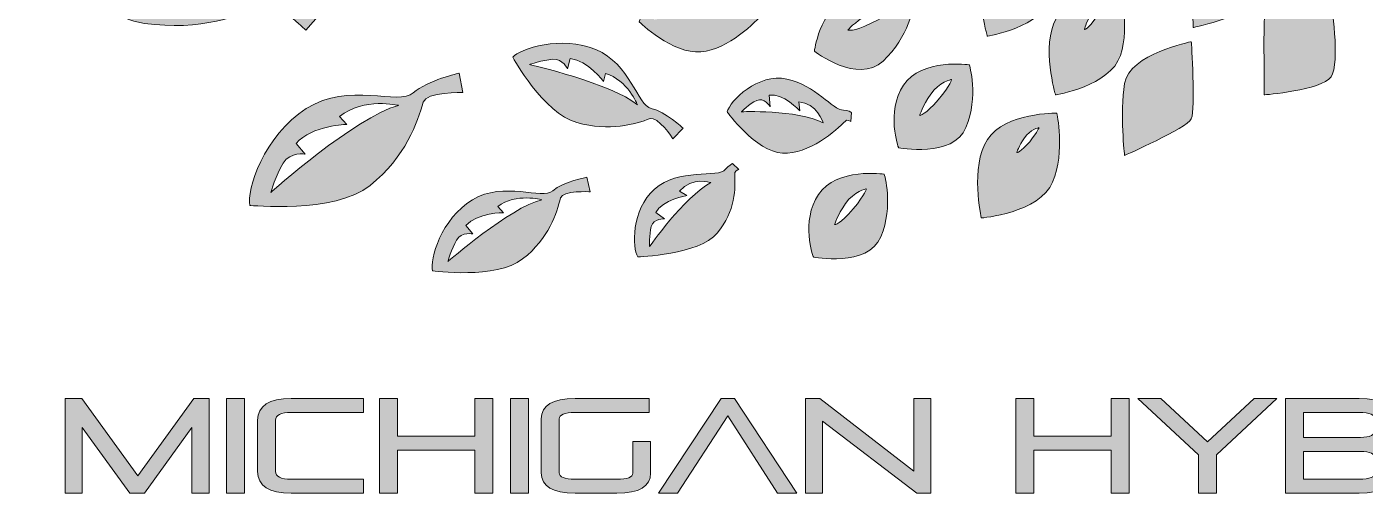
# Model space of a CAD drawing. Header units: inches. Extents: x 0.11 to 3.9, y -1.71 to -0.26.
# Drawn here: x 0.107 to 2.181, y -1.708 to -0.986 of the extents above; entities that cross this region are included whole.
import ezdxf

# ---------------------------------------------------------------- set-up
doc = ezdxf.new("R2010")
doc.units = ezdxf.units.IN
doc.header["$MEASUREMENT"] = 0
doc.layers.add('Layer 2', color=7, linetype='Continuous')

# ---------------------------------------------------------------- blocks, each defined once
blk = doc.blocks.new('block 2')
at = {"layer": 'Layer 2', "true_color": 0xffffff}
h = blk.add_hatch(color=7, dxfattribs=at)
h.dxf.hatch_style = 2
edge = h.paths.add_edge_path()
edge.add_spline(control_points=[(0.4754, -0.9306), (0.4389, -0.9271), (0.4086, -0.8379), (0.3165, -0.8153), (0.2245, -0.7928), (0.123, -0.8333), (0.1073, -0.8542), (0.1073, -0.8542), (0.2028, -0.9688), (0.2896, -0.9809), (0.3764, -0.9931), (0.4394, -0.9685), (0.4754, -0.9531), (0.4936, -0.9453), (0.5396, -0.9913), (0.5396, -0.9913), (0.5396, -0.9913), (0.5622, -0.9653), (0.5622, -0.9653), (0.5622, -0.9653), (0.5119, -0.934), (0.4754, -0.9306)], knot_values=[0, 0, 0, 0, 1, 1, 1, 2, 2, 2, 3, 3, 3, 4, 4, 4, 5, 5, 5, 6, 6, 6, 7, 7, 7, 7], degree=3, periodic=1)
edge = h.paths.add_edge_path()
edge.add_spline(control_points=[(0.1525, -0.8655), (0.1525, -0.8655), (0.1837, -0.8524), (0.2098, -0.8481), (0.2358, -0.8438), (0.2506, -0.8655), (0.2506, -0.8655), (0.2506, -0.8655), (0.254, -0.842), (0.254, -0.842), (0.3, -0.8411), (0.3461, -0.8837), (0.3461, -0.8837), (0.3461, -0.8837), (0.3478, -0.8655), (0.3478, -0.8655), (0.4068, -0.8741), (0.4389, -0.9262), (0.4389, -0.9262), (0.3672, -0.8859), (0.1525, -0.8655), (0.1525, -0.8655)], knot_values=[0, 0, 0, 0, 1, 1, 1, 2, 2, 2, 3, 3, 3, 4, 4, 4, 5, 5, 5, 6, 6, 6, 7, 7, 7, 7], degree=3, periodic=1)
h = blk.add_hatch(color=7, dxfattribs=at)
h.dxf.hatch_style = 2
edge = h.paths.add_edge_path()
edge.add_spline(control_points=[(1.9148, -0.9873), (1.9148, -0.9873), (2.0113, -0.9664), (2.0205, -0.9387), (2.0298, -0.9109), (2.0205, -0.8229), (2.0205, -0.8229), (2.0205, -0.8229), (1.9291, -0.8426), (1.9198, -0.8727), (1.9106, -0.9028), (1.9148, -0.9873), (1.9148, -0.9873)], knot_values=[0, 0, 0, 0, 1, 1, 1, 2, 2, 2, 3, 3, 3, 4, 4, 4, 4], degree=3, periodic=1)
h = blk.add_hatch(color=7, dxfattribs=at)
h.dxf.hatch_style = 2
edge = h.paths.add_edge_path()
edge.add_spline(control_points=[(1.6948, -0.8359), (1.6948, -0.8359), (1.6196, -0.8401), (1.5962, -0.8826), (1.5729, -0.9251), (1.5956, -1.0007), (1.5956, -1.0007), (1.5956, -1.0007), (1.6804, -0.9875), (1.696, -0.9396), (1.7115, -0.8917), (1.6948, -0.8359), (1.6948, -0.8359)], knot_values=[0, 0, 0, 0, 1, 1, 1, 2, 2, 2, 3, 3, 3, 4, 4, 4, 4], degree=3, periodic=1)
edge = h.paths.add_edge_path()
edge.add_spline(control_points=[(1.6582, -0.8816), (1.6462, -0.8986), (1.6405, -0.8993), (1.6405, -0.8993), (1.6405, -0.8993), (1.6423, -0.8895), (1.65, -0.8763), (1.6577, -0.8631), (1.6701, -0.8596), (1.6701, -0.8596), (1.6701, -0.8596), (1.6702, -0.8646), (1.6582, -0.8816)], knot_values=[0, 0, 0, 0, 1, 1, 1, 2, 2, 2, 3, 3, 3, 4, 4, 4, 4], degree=3, periodic=1)
h = blk.add_hatch(color=7, dxfattribs=at)
h.dxf.hatch_style = 2
edge = h.paths.add_edge_path()
edge.add_spline(control_points=[(1.4827, -0.9509), (1.4827, -0.9509), (1.4221, -0.909), (1.3786, -0.9366), (1.3349, -0.9641), (1.3277, -1.0239), (1.3277, -1.0239), (1.3277, -1.0239), (1.3947, -1.0758), (1.4342, -1.0393), (1.4736, -1.0027), (1.4827, -0.9509), (1.4827, -0.9509)], knot_values=[0, 0, 0, 0, 1, 1, 1, 2, 2, 2, 3, 3, 3, 4, 4, 4, 4], degree=3, periodic=1)
edge = h.paths.add_edge_path()
edge.add_spline(control_points=[(1.4158, -0.9807), (1.3873, -0.9945), (1.3795, -0.9912), (1.3795, -0.9912), (1.3795, -0.9912), (1.3894, -0.9795), (1.4094, -0.9675), (1.4293, -0.9556), (1.4479, -0.9602), (1.4479, -0.9602), (1.4479, -0.9602), (1.4442, -0.9669), (1.4158, -0.9807)], knot_values=[0, 0, 0, 0, 1, 1, 1, 2, 2, 2, 3, 3, 3, 4, 4, 4, 4], degree=3, periodic=1)
h = blk.add_hatch(color=7, dxfattribs=at)
h.dxf.hatch_style = 2
edge = h.paths.add_edge_path()
edge.add_spline(control_points=[(1.2449, -0.9488), (1.227, -0.9511), (1.1963, -0.9194), (1.1484, -0.9172), (1.1005, -0.915), (1.0593, -0.9622), (1.0562, -0.9786), (1.0562, -0.9786), (1.1086, -1.029), (1.1519, -1.0249), (1.1952, -1.0208), (1.2358, -0.9797), (1.2496, -0.9641), (1.2508, -0.9604), (1.2587, -0.9635), (1.2587, -0.9635), (1.2587, -0.9635), (1.2583, -0.9502), (1.2583, -0.9502), (1.2583, -0.9502), (1.2513, -0.948), (1.2449, -0.9488)], knot_values=[0, 0, 0, 0, 1, 1, 1, 2, 2, 2, 3, 3, 3, 4, 4, 4, 5, 5, 5, 6, 6, 6, 7, 7, 7, 7], degree=3, periodic=1)
edge = h.paths.add_edge_path()
edge.add_spline(control_points=[(1.0792, -0.9751), (1.0792, -0.9751), (1.0912, -0.9618), (1.1026, -0.9551), (1.1139, -0.9485), (1.1253, -0.9611), (1.1253, -0.9611), (1.1253, -0.9611), (1.1221, -0.9447), (1.1221, -0.9447), (1.1436, -0.9376), (1.1739, -0.9599), (1.1739, -0.9599), (1.1739, -0.9599), (1.171, -0.9473), (1.171, -0.9473), (1.2005, -0.9448), (1.2138, -0.9717), (1.2138, -0.9717), (1.1684, -0.9587), (1.0792, -0.9751), (1.0792, -0.9751)], knot_values=[0, 0, 0, 0, 1, 1, 1, 2, 2, 2, 3, 3, 3, 4, 4, 4, 5, 5, 5, 6, 6, 6, 7, 7, 7, 7], degree=3, periodic=1)
h = blk.add_hatch(color=7, dxfattribs=at)
h.dxf.hatch_style = 2
edge = h.paths.add_edge_path()
edge.add_spline(control_points=[(1.8006, -0.9268), (1.8006, -0.9268), (1.7254, -0.9309), (1.7021, -0.9735), (1.6787, -1.016), (1.7014, -1.0915), (1.7014, -1.0915), (1.7014, -1.0915), (1.7862, -1.0784), (1.8018, -1.0305), (1.8174, -0.9826), (1.8006, -0.9268), (1.8006, -0.9268)], knot_values=[0, 0, 0, 0, 1, 1, 1, 2, 2, 2, 3, 3, 3, 4, 4, 4, 4], degree=3, periodic=1)
edge = h.paths.add_edge_path()
edge.add_spline(control_points=[(1.764, -0.9725), (1.752, -0.9894), (1.7463, -0.9902), (1.7463, -0.9902), (1.7463, -0.9902), (1.7482, -0.9803), (1.7559, -0.9671), (1.7635, -0.954), (1.7759, -0.9505), (1.7759, -0.9505), (1.7759, -0.9505), (1.776, -0.9554), (1.764, -0.9725)], knot_values=[0, 0, 0, 0, 1, 1, 1, 2, 2, 2, 3, 3, 3, 4, 4, 4, 4], degree=3, periodic=1)
h = blk.add_hatch(color=7, dxfattribs=at)
h.dxf.hatch_style = 2
edge = h.paths.add_edge_path()
edge.add_spline(control_points=[(2.0246, -1.0915), (2.0246, -1.0915), (2.1131, -1.0845), (2.1282, -1.0637), (2.1432, -1.0428), (2.1282, -0.9456), (2.1282, -0.9456), (2.1282, -0.9456), (2.0253, -0.9537), (2.0246, -0.9769), (2.024, -1), (2.0246, -1.0915), (2.0246, -1.0915)], knot_values=[0, 0, 0, 0, 1, 1, 1, 2, 2, 2, 3, 3, 3, 4, 4, 4, 4], degree=3, periodic=1)
h = blk.add_hatch(color=7, dxfattribs=at)
h.dxf.hatch_style = 2
edge = h.paths.add_edge_path()
edge.add_spline(control_points=[(1.075, -1.1126), (1.0534, -1.1076), (1.0425, -1.0435), (0.9891, -1.0213), (0.9357, -0.9991), (0.8714, -1.02), (0.8603, -1.0334), (0.8603, -1.0334), (0.9082, -1.1198), (0.9594, -1.1344), (1.0105, -1.149), (1.0503, -1.1364), (1.0732, -1.1283), (1.0848, -1.1241), (1.1086, -1.1594), (1.1086, -1.1594), (1.1086, -1.1594), (1.1243, -1.1429), (1.1243, -1.1429), (1.1243, -1.1429), (1.0967, -1.1176), (1.075, -1.1126)], knot_values=[0, 0, 0, 0, 1, 1, 1, 2, 2, 2, 3, 3, 3, 4, 4, 4, 5, 5, 5, 6, 6, 6, 7, 7, 7, 7], degree=3, periodic=1)
edge = h.paths.add_edge_path()
edge.add_spline(control_points=[(0.8865, -1.0445), (0.8865, -1.0445), (0.9063, -1.0376), (0.9223, -1.0365), (0.9383, -1.0353), (0.9454, -1.0514), (0.9454, -1.0514), (0.9454, -1.0514), (0.9494, -1.0354), (0.9494, -1.0354), (0.9771, -1.038), (1.0012, -1.0708), (1.0012, -1.0708), (1.0012, -1.0708), (1.0038, -1.0583), (1.0038, -1.0583), (1.0385, -1.0685), (1.0535, -1.107), (1.0535, -1.107), (1.0137, -1.0739), (0.8865, -1.0445), (0.8865, -1.0445)], knot_values=[0, 0, 0, 0, 1, 1, 1, 2, 2, 2, 3, 3, 3, 4, 4, 4, 5, 5, 5, 6, 6, 6, 7, 7, 7, 7], degree=3, periodic=1)
h = blk.add_hatch(color=7, dxfattribs=at)
h.dxf.hatch_style = 2
edge = h.paths.add_edge_path()
edge.add_spline(control_points=[(1.8084, -1.1852), (1.8084, -1.1852), (1.9048, -1.1435), (1.9117, -1.1285), (1.9187, -1.1134), (1.9117, -1.0092), (1.9117, -1.0092), (1.9117, -1.0092), (1.8162, -1.0278), (1.8084, -1.0741), (1.8006, -1.1204), (1.8084, -1.1852), (1.8084, -1.1852)], knot_values=[0, 0, 0, 0, 1, 1, 1, 2, 2, 2, 3, 3, 3, 4, 4, 4, 4], degree=3, periodic=1)
h = blk.add_hatch(color=7, dxfattribs=at)
h.dxf.hatch_style = 2
edge = h.paths.add_edge_path()
edge.add_spline(control_points=[(1.5678, -1.0451), (1.5678, -1.0451), (1.4936, -1.0343), (1.4658, -1.0764), (1.4381, -1.1185), (1.458, -1.1733), (1.458, -1.1733), (1.458, -1.1733), (1.5427, -1.1901), (1.5626, -1.1419), (1.5826, -1.0938), (1.5678, -1.0451), (1.5678, -1.0451)], knot_values=[0, 0, 0, 0, 1, 1, 1, 2, 2, 2, 3, 3, 3, 4, 4, 4, 4], degree=3, periodic=1)
edge = h.paths.add_edge_path()
edge.add_spline(control_points=[(1.5197, -1.099), (1.4997, -1.1228), (1.491, -1.1233), (1.491, -1.1233), (1.491, -1.1233), (1.4949, -1.1089), (1.5079, -1.0903), (1.521, -1.0716), (1.5401, -1.0677), (1.5401, -1.0677), (1.5401, -1.0677), (1.5396, -1.0751), (1.5197, -1.099)], knot_values=[0, 0, 0, 0, 1, 1, 1, 2, 2, 2, 3, 3, 3, 4, 4, 4, 4], degree=3, periodic=1)
h = blk.add_hatch(color=7, dxfattribs=at)
h.dxf.hatch_style = 2
edge = h.paths.add_edge_path()
edge.add_spline(control_points=[(1.3728, -1.1152), (1.3557, -1.1149), (1.3298, -1.0766), (1.285, -1.067), (1.2401, -1.0573), (1.197, -1.1011), (1.1925, -1.1179), (1.1925, -1.1179), (1.2372, -1.1794), (1.2783, -1.1817), (1.3194, -1.1839), (1.3613, -1.1466), (1.3757, -1.1321), (1.3772, -1.1284), (1.3844, -1.1329), (1.3844, -1.1329), (1.3844, -1.1329), (1.3853, -1.1187), (1.3853, -1.1187), (1.3853, -1.1187), (1.3789, -1.1153), (1.3728, -1.1152)], knot_values=[0, 0, 0, 0, 1, 1, 1, 2, 2, 2, 3, 3, 3, 4, 4, 4, 5, 5, 5, 6, 6, 6, 7, 7, 7, 7], degree=3, periodic=1)
edge = h.paths.add_edge_path()
edge.add_spline(control_points=[(1.2145, -1.1177), (1.2145, -1.1177), (1.227, -1.1055), (1.2383, -1.1001), (1.2496, -1.0948), (1.2591, -1.1099), (1.2591, -1.1099), (1.2591, -1.1099), (1.2577, -1.0921), (1.2577, -1.0921), (1.2785, -1.0878), (1.305, -1.1161), (1.305, -1.1161), (1.305, -1.1161), (1.3034, -1.1023), (1.3034, -1.1023), (1.3314, -1.1041), (1.3414, -1.1347), (1.3414, -1.1347), (1.2999, -1.114), (1.2145, -1.1177), (1.2145, -1.1177)], knot_values=[0, 0, 0, 0, 1, 1, 1, 2, 2, 2, 3, 3, 3, 4, 4, 4, 5, 5, 5, 6, 6, 6, 7, 7, 7, 7], degree=3, periodic=1)
h = blk.add_hatch(color=7, dxfattribs=at)
h.dxf.hatch_style = 2
edge = h.paths.add_edge_path()
edge.add_spline(control_points=[(0.7061, -1.0886), (0.6839, -1.1083), (0.6061, -1.0712), (0.5405, -1.1126), (0.4748, -1.1539), (0.4473, -1.2403), (0.453, -1.2626), (0.453, -1.2626), (0.5838, -1.2764), (0.6394, -1.2317), (0.6951, -1.187), (0.7126, -1.1338), (0.7216, -1.1026), (0.7262, -1.0868), (0.7829, -1.0877), (0.7829, -1.0877), (0.7829, -1.0877), (0.7773, -1.0579), (0.7773, -1.0579), (0.7773, -1.0579), (0.7284, -1.0688), (0.7061, -1.0886)], knot_values=[0, 0, 0, 0, 1, 1, 1, 2, 2, 2, 3, 3, 3, 4, 4, 4, 5, 5, 5, 6, 6, 6, 7, 7, 7, 7], degree=3, periodic=1)
edge = h.paths.add_edge_path()
edge.add_spline(control_points=[(0.4854, -1.2425), (0.4854, -1.2425), (0.4935, -1.2156), (0.5047, -1.1972), (0.5159, -1.1788), (0.5389, -1.1834), (0.5389, -1.1834), (0.5389, -1.1834), (0.5247, -1.1668), (0.5247, -1.1668), (0.5492, -1.1385), (0.6035, -1.1373), (0.6035, -1.1373), (0.6035, -1.1373), (0.5919, -1.1249), (0.5919, -1.1249), (0.63, -1.0948), (0.6833, -1.1078), (0.6833, -1.1078), (0.6165, -1.1259), (0.4854, -1.2425), (0.4854, -1.2425)], knot_values=[0, 0, 0, 0, 1, 1, 1, 2, 2, 2, 3, 3, 3, 4, 4, 4, 5, 5, 5, 6, 6, 6, 7, 7, 7, 7], degree=3, periodic=1)
h = blk.add_hatch(color=7, dxfattribs=at)
h.dxf.hatch_style = 2
edge = h.paths.add_edge_path()
edge.add_spline(control_points=[(1.7033, -1.1197), (1.7033, -1.1197), (1.6237, -1.1185), (1.596, -1.1606), (1.5682, -1.2027), (1.5865, -1.2821), (1.5865, -1.2821), (1.5865, -1.2821), (1.6768, -1.2747), (1.6968, -1.2266), (1.7167, -1.1784), (1.7033, -1.1197), (1.7033, -1.1197)], knot_values=[0, 0, 0, 0, 1, 1, 1, 2, 2, 2, 3, 3, 3, 4, 4, 4, 4], degree=3, periodic=1)
edge = h.paths.add_edge_path()
edge.add_spline(control_points=[(1.6613, -1.164), (1.6474, -1.1807), (1.6413, -1.181), (1.6413, -1.181), (1.6413, -1.181), (1.644, -1.171), (1.6531, -1.158), (1.6622, -1.145), (1.6755, -1.1423), (1.6755, -1.1423), (1.6755, -1.1423), (1.6752, -1.1474), (1.6613, -1.164)], knot_values=[0, 0, 0, 0, 1, 1, 1, 2, 2, 2, 3, 3, 3, 4, 4, 4, 4], degree=3, periodic=1)
h = blk.add_hatch(color=7, dxfattribs=at)
h.dxf.hatch_style = 2
edge = h.paths.add_edge_path()
edge.add_spline(control_points=[(1.1902, -1.2066), (1.1789, -1.2211), (1.1162, -1.2045), (1.0801, -1.2373), (1.0439, -1.27), (1.045, -1.3285), (1.0543, -1.3425), (1.0543, -1.3425), (1.1488, -1.3395), (1.1772, -1.3055), (1.2056, -1.2714), (1.2054, -1.2354), (1.2043, -1.2143), (1.2026, -1.2107), (1.2105, -1.2072), (1.2105, -1.2072), (1.2105, -1.2072), (1.2009, -1.1979), (1.2009, -1.1979), (1.2009, -1.1979), (1.1943, -1.2014), (1.1902, -1.2066)], knot_values=[0, 0, 0, 0, 1, 1, 1, 2, 2, 2, 3, 3, 3, 4, 4, 4, 5, 5, 5, 6, 6, 6, 7, 7, 7, 7], degree=3, periodic=1)
edge = h.paths.add_edge_path()
edge.add_spline(control_points=[(1.0722, -1.3265), (1.0722, -1.3265), (1.0715, -1.3083), (1.075, -1.2954), (1.0785, -1.2824), (1.0956, -1.2834), (1.0956, -1.2834), (1.0956, -1.2834), (1.0818, -1.2738), (1.0818, -1.2738), (1.0923, -1.2533), (1.1299, -1.2475), (1.1299, -1.2475), (1.1299, -1.2475), (1.1189, -1.2406), (1.1189, -1.2406), (1.1385, -1.2176), (1.1671, -1.2274), (1.1671, -1.2274), (1.1251, -1.2507), (1.0722, -1.3265), (1.0722, -1.3265)], knot_values=[0, 0, 0, 0, 1, 1, 1, 2, 2, 2, 3, 3, 3, 4, 4, 4, 5, 5, 5, 6, 6, 6, 7, 7, 7, 7], degree=3, periodic=1)
h = blk.add_hatch(color=7, dxfattribs=at)
h.dxf.hatch_style = 2
edge = h.paths.add_edge_path()
edge.add_spline(control_points=[(0.9223, -1.2402), (0.9061, -1.2544), (0.8465, -1.2246), (0.798, -1.2539), (0.7496, -1.2831), (0.7311, -1.3471), (0.736, -1.364), (0.736, -1.364), (0.8349, -1.3776), (0.8757, -1.3456), (0.9165, -1.3136), (0.9284, -1.2743), (0.9344, -1.2511), (0.9374, -1.2393), (0.9802, -1.2415), (0.9802, -1.2415), (0.9802, -1.2415), (0.9752, -1.219), (0.9752, -1.219), (0.9752, -1.219), (0.9386, -1.2259), (0.9223, -1.2402)], knot_values=[0, 0, 0, 0, 1, 1, 1, 2, 2, 2, 3, 3, 3, 4, 4, 4, 5, 5, 5, 6, 6, 6, 7, 7, 7, 7], degree=3, periodic=1)
edge = h.paths.add_edge_path()
edge.add_spline(control_points=[(0.7599, -1.3497), (0.7599, -1.3497), (0.7653, -1.3298), (0.7733, -1.3163), (0.7813, -1.3028), (0.7987, -1.3069), (0.7987, -1.3069), (0.7987, -1.3069), (0.7876, -1.294), (0.7876, -1.294), (0.8053, -1.2735), (0.8462, -1.274), (0.8462, -1.274), (0.8462, -1.274), (0.8371, -1.2644), (0.8371, -1.2644), (0.8651, -1.2429), (0.9056, -1.254), (0.9056, -1.254), (0.8557, -1.2658), (0.7599, -1.3497), (0.7599, -1.3497)], knot_values=[0, 0, 0, 0, 1, 1, 1, 2, 2, 2, 3, 3, 3, 4, 4, 4, 5, 5, 5, 6, 6, 6, 7, 7, 7, 7], degree=3, periodic=1)
h = blk.add_hatch(color=7, dxfattribs=at)
h.dxf.hatch_style = 2
edge = h.paths.add_edge_path()
edge.add_spline(control_points=[(1.4359, -1.2144), (1.4359, -1.2144), (1.3617, -1.2036), (1.3339, -1.2457), (1.3061, -1.2878), (1.3261, -1.3425), (1.3261, -1.3425), (1.3261, -1.3425), (1.4107, -1.3594), (1.4307, -1.3112), (1.4507, -1.263), (1.4359, -1.2144), (1.4359, -1.2144)], knot_values=[0, 0, 0, 0, 1, 1, 1, 2, 2, 2, 3, 3, 3, 4, 4, 4, 4], degree=3, periodic=1)
edge = h.paths.add_edge_path()
edge.add_spline(control_points=[(1.3877, -1.2682), (1.3678, -1.2921), (1.3591, -1.2925), (1.3591, -1.2925), (1.3591, -1.2925), (1.363, -1.2782), (1.376, -1.2595), (1.389, -1.2409), (1.4081, -1.237), (1.4081, -1.237), (1.4081, -1.237), (1.4077, -1.2444), (1.3877, -1.2682)], knot_values=[0, 0, 0, 0, 1, 1, 1, 2, 2, 2, 3, 3, 3, 4, 4, 4, 4], degree=3, periodic=1)
at = {"layer": 'Layer 2', "lineweight": 0}
for points, knots in [([(0.4754, -0.9306), (0.4389, -0.9271), (0.4086, -0.8379), (0.3165, -0.8153), (0.2245, -0.7928), (0.123, -0.8333), (0.1073, -0.8542), (0.1073, -0.8542), (0.2028, -0.9688), (0.2896, -0.9809), (0.3764, -0.9931), (0.4394, -0.9685), (0.4754, -0.9531), (0.4936, -0.9453), (0.5396, -0.9913), (0.5396, -0.9913), (0.5396, -0.9913), (0.5622, -0.9653), (0.5622, -0.9653), (0.5622, -0.9653), (0.5119, -0.934), (0.4754, -0.9306)], [0, 0, 0, 0, 1, 1, 1, 2, 2, 2, 3, 3, 3, 4, 4, 4, 5, 5, 5, 6, 6, 6, 7, 7, 7, 7]), ([(1.9148, -0.9873), (1.9148, -0.9873), (2.0113, -0.9664), (2.0205, -0.9387), (2.0298, -0.9109), (2.0205, -0.8229), (2.0205, -0.8229), (2.0205, -0.8229), (1.9291, -0.8426), (1.9198, -0.8727), (1.9106, -0.9028), (1.9148, -0.9873), (1.9148, -0.9873)], [0, 0, 0, 0, 1, 1, 1, 2, 2, 2, 3, 3, 3, 4, 4, 4, 4]), ([(1.6948, -0.8359), (1.6948, -0.8359), (1.6196, -0.8401), (1.5962, -0.8826), (1.5729, -0.9251), (1.5956, -1.0007), (1.5956, -1.0007), (1.5956, -1.0007), (1.6804, -0.9875), (1.696, -0.9396), (1.7115, -0.8917), (1.6948, -0.8359), (1.6948, -0.8359)], [0, 0, 0, 0, 1, 1, 1, 2, 2, 2, 3, 3, 3, 4, 4, 4, 4]), ([(1.4827, -0.9509), (1.4827, -0.9509), (1.4221, -0.909), (1.3786, -0.9366), (1.3349, -0.9641), (1.3277, -1.0239), (1.3277, -1.0239), (1.3277, -1.0239), (1.3947, -1.0758), (1.4342, -1.0393), (1.4736, -1.0027), (1.4827, -0.9509), (1.4827, -0.9509)], [0, 0, 0, 0, 1, 1, 1, 2, 2, 2, 3, 3, 3, 4, 4, 4, 4]), ([(1.2449, -0.9488), (1.227, -0.9511), (1.1963, -0.9194), (1.1484, -0.9172), (1.1005, -0.915), (1.0593, -0.9622), (1.0562, -0.9786), (1.0562, -0.9786), (1.1086, -1.029), (1.1519, -1.0249), (1.1952, -1.0208), (1.2358, -0.9797), (1.2496, -0.9641), (1.2508, -0.9604), (1.2587, -0.9635), (1.2587, -0.9635), (1.2587, -0.9635), (1.2583, -0.9502), (1.2583, -0.9502), (1.2583, -0.9502), (1.2513, -0.948), (1.2449, -0.9488)], [0, 0, 0, 0, 1, 1, 1, 2, 2, 2, 3, 3, 3, 4, 4, 4, 5, 5, 5, 6, 6, 6, 7, 7, 7, 7]), ([(1.8006, -0.9268), (1.8006, -0.9268), (1.7254, -0.9309), (1.7021, -0.9735), (1.6787, -1.016), (1.7014, -1.0915), (1.7014, -1.0915), (1.7014, -1.0915), (1.7862, -1.0784), (1.8018, -1.0305), (1.8174, -0.9826), (1.8006, -0.9268), (1.8006, -0.9268)], [0, 0, 0, 0, 1, 1, 1, 2, 2, 2, 3, 3, 3, 4, 4, 4, 4]), ([(1.764, -0.9725), (1.752, -0.9894), (1.7463, -0.9902), (1.7463, -0.9902), (1.7463, -0.9902), (1.7482, -0.9803), (1.7559, -0.9671), (1.7635, -0.954), (1.7759, -0.9505), (1.7759, -0.9505), (1.7759, -0.9505), (1.776, -0.9554), (1.764, -0.9725)], [0, 0, 0, 0, 1, 1, 1, 2, 2, 2, 3, 3, 3, 4, 4, 4, 4]), ([(2.0246, -1.0915), (2.0246, -1.0915), (2.1131, -1.0845), (2.1282, -1.0637), (2.1432, -1.0428), (2.1282, -0.9456), (2.1282, -0.9456), (2.1282, -0.9456), (2.0253, -0.9537), (2.0246, -0.9769), (2.024, -1), (2.0246, -1.0915), (2.0246, -1.0915)], [0, 0, 0, 0, 1, 1, 1, 2, 2, 2, 3, 3, 3, 4, 4, 4, 4]), ([(1.4158, -0.9807), (1.3873, -0.9945), (1.3795, -0.9912), (1.3795, -0.9912), (1.3795, -0.9912), (1.3894, -0.9795), (1.4094, -0.9675), (1.4293, -0.9556), (1.4479, -0.9602), (1.4479, -0.9602), (1.4479, -0.9602), (1.4442, -0.9669), (1.4158, -0.9807)], [0, 0, 0, 0, 1, 1, 1, 2, 2, 2, 3, 3, 3, 4, 4, 4, 4]), ([(1.075, -1.1126), (1.0534, -1.1076), (1.0425, -1.0435), (0.9891, -1.0213), (0.9357, -0.9991), (0.8714, -1.02), (0.8603, -1.0334), (0.8603, -1.0334), (0.9082, -1.1198), (0.9594, -1.1344), (1.0105, -1.149), (1.0503, -1.1364), (1.0732, -1.1283), (1.0848, -1.1241), (1.1086, -1.1594), (1.1086, -1.1594), (1.1086, -1.1594), (1.1243, -1.1429), (1.1243, -1.1429), (1.1243, -1.1429), (1.0967, -1.1176), (1.075, -1.1126)], [0, 0, 0, 0, 1, 1, 1, 2, 2, 2, 3, 3, 3, 4, 4, 4, 5, 5, 5, 6, 6, 6, 7, 7, 7, 7]), ([(1.8084, -1.1852), (1.8084, -1.1852), (1.9048, -1.1435), (1.9117, -1.1285), (1.9187, -1.1134), (1.9117, -1.0092), (1.9117, -1.0092), (1.9117, -1.0092), (1.8162, -1.0278), (1.8084, -1.0741), (1.8006, -1.1204), (1.8084, -1.1852), (1.8084, -1.1852)], [0, 0, 0, 0, 1, 1, 1, 2, 2, 2, 3, 3, 3, 4, 4, 4, 4]), ([(0.8865, -1.0445), (0.8865, -1.0445), (0.9063, -1.0376), (0.9223, -1.0365), (0.9383, -1.0353), (0.9454, -1.0514), (0.9454, -1.0514), (0.9454, -1.0514), (0.9494, -1.0354), (0.9494, -1.0354), (0.9771, -1.038), (1.0012, -1.0708), (1.0012, -1.0708), (1.0012, -1.0708), (1.0038, -1.0583), (1.0038, -1.0583), (1.0385, -1.0685), (1.0535, -1.107), (1.0535, -1.107), (1.0137, -1.0739), (0.8865, -1.0445), (0.8865, -1.0445)], [0, 0, 0, 0, 1, 1, 1, 2, 2, 2, 3, 3, 3, 4, 4, 4, 5, 5, 5, 6, 6, 6, 7, 7, 7, 7]), ([(1.5678, -1.0451), (1.5678, -1.0451), (1.4936, -1.0343), (1.4658, -1.0764), (1.4381, -1.1185), (1.458, -1.1733), (1.458, -1.1733), (1.458, -1.1733), (1.5427, -1.1901), (1.5626, -1.1419), (1.5826, -1.0938), (1.5678, -1.0451), (1.5678, -1.0451)], [0, 0, 0, 0, 1, 1, 1, 2, 2, 2, 3, 3, 3, 4, 4, 4, 4]), ([(1.3728, -1.1152), (1.3557, -1.1149), (1.3298, -1.0766), (1.285, -1.067), (1.2401, -1.0573), (1.197, -1.1011), (1.1925, -1.1179), (1.1925, -1.1179), (1.2372, -1.1794), (1.2783, -1.1817), (1.3194, -1.1839), (1.3613, -1.1466), (1.3757, -1.1321), (1.3772, -1.1284), (1.3844, -1.1329), (1.3844, -1.1329), (1.3844, -1.1329), (1.3853, -1.1187), (1.3853, -1.1187), (1.3853, -1.1187), (1.3789, -1.1153), (1.3728, -1.1152)], [0, 0, 0, 0, 1, 1, 1, 2, 2, 2, 3, 3, 3, 4, 4, 4, 5, 5, 5, 6, 6, 6, 7, 7, 7, 7]), ([(0.7061, -1.0886), (0.6839, -1.1083), (0.6061, -1.0712), (0.5405, -1.1126), (0.4748, -1.1539), (0.4473, -1.2403), (0.453, -1.2626), (0.453, -1.2626), (0.5838, -1.2764), (0.6394, -1.2317), (0.6951, -1.187), (0.7126, -1.1338), (0.7216, -1.1026), (0.7262, -1.0868), (0.7829, -1.0877), (0.7829, -1.0877), (0.7829, -1.0877), (0.7773, -1.0579), (0.7773, -1.0579), (0.7773, -1.0579), (0.7284, -1.0688), (0.7061, -1.0886)], [0, 0, 0, 0, 1, 1, 1, 2, 2, 2, 3, 3, 3, 4, 4, 4, 5, 5, 5, 6, 6, 6, 7, 7, 7, 7]), ([(1.5197, -1.099), (1.4997, -1.1228), (1.491, -1.1233), (1.491, -1.1233), (1.491, -1.1233), (1.4949, -1.1089), (1.5079, -1.0903), (1.521, -1.0716), (1.5401, -1.0677), (1.5401, -1.0677), (1.5401, -1.0677), (1.5396, -1.0751), (1.5197, -1.099)], [0, 0, 0, 0, 1, 1, 1, 2, 2, 2, 3, 3, 3, 4, 4, 4, 4]), ([(0.4854, -1.2425), (0.4854, -1.2425), (0.4935, -1.2156), (0.5047, -1.1972), (0.5159, -1.1788), (0.5389, -1.1834), (0.5389, -1.1834), (0.5389, -1.1834), (0.5247, -1.1668), (0.5247, -1.1668), (0.5492, -1.1385), (0.6035, -1.1373), (0.6035, -1.1373), (0.6035, -1.1373), (0.5919, -1.1249), (0.5919, -1.1249), (0.63, -1.0948), (0.6833, -1.1078), (0.6833, -1.1078), (0.6165, -1.1259), (0.4854, -1.2425), (0.4854, -1.2425)], [0, 0, 0, 0, 1, 1, 1, 2, 2, 2, 3, 3, 3, 4, 4, 4, 5, 5, 5, 6, 6, 6, 7, 7, 7, 7]), ([(1.2145, -1.1177), (1.2145, -1.1177), (1.227, -1.1055), (1.2383, -1.1001), (1.2496, -1.0948), (1.2591, -1.1099), (1.2591, -1.1099), (1.2591, -1.1099), (1.2577, -1.0921), (1.2577, -1.0921), (1.2785, -1.0878), (1.305, -1.1161), (1.305, -1.1161), (1.305, -1.1161), (1.3034, -1.1023), (1.3034, -1.1023), (1.3314, -1.1041), (1.3414, -1.1347), (1.3414, -1.1347), (1.2999, -1.114), (1.2145, -1.1177), (1.2145, -1.1177)], [0, 0, 0, 0, 1, 1, 1, 2, 2, 2, 3, 3, 3, 4, 4, 4, 5, 5, 5, 6, 6, 6, 7, 7, 7, 7]), ([(1.7033, -1.1197), (1.7033, -1.1197), (1.6237, -1.1185), (1.596, -1.1606), (1.5682, -1.2027), (1.5865, -1.2821), (1.5865, -1.2821), (1.5865, -1.2821), (1.6768, -1.2747), (1.6968, -1.2266), (1.7167, -1.1784), (1.7033, -1.1197), (1.7033, -1.1197)], [0, 0, 0, 0, 1, 1, 1, 2, 2, 2, 3, 3, 3, 4, 4, 4, 4]), ([(1.6613, -1.164), (1.6474, -1.1807), (1.6413, -1.181), (1.6413, -1.181), (1.6413, -1.181), (1.644, -1.171), (1.6531, -1.158), (1.6622, -1.145), (1.6755, -1.1423), (1.6755, -1.1423), (1.6755, -1.1423), (1.6752, -1.1474), (1.6613, -1.164)], [0, 0, 0, 0, 1, 1, 1, 2, 2, 2, 3, 3, 3, 4, 4, 4, 4]), ([(1.1902, -1.2066), (1.1789, -1.2211), (1.1162, -1.2045), (1.0801, -1.2373), (1.0439, -1.27), (1.045, -1.3285), (1.0543, -1.3425), (1.0543, -1.3425), (1.1488, -1.3395), (1.1772, -1.3055), (1.2056, -1.2714), (1.2054, -1.2354), (1.2043, -1.2143), (1.2026, -1.2107), (1.2105, -1.2072), (1.2105, -1.2072), (1.2105, -1.2072), (1.2009, -1.1979), (1.2009, -1.1979), (1.2009, -1.1979), (1.1943, -1.2014), (1.1902, -1.2066)], [0, 0, 0, 0, 1, 1, 1, 2, 2, 2, 3, 3, 3, 4, 4, 4, 5, 5, 5, 6, 6, 6, 7, 7, 7, 7]), ([(0.9223, -1.2402), (0.9061, -1.2544), (0.8465, -1.2246), (0.798, -1.2539), (0.7496, -1.2831), (0.7311, -1.3471), (0.736, -1.364), (0.736, -1.364), (0.8349, -1.3776), (0.8757, -1.3456), (0.9165, -1.3136), (0.9284, -1.2743), (0.9344, -1.2511), (0.9374, -1.2393), (0.9802, -1.2415), (0.9802, -1.2415), (0.9802, -1.2415), (0.9752, -1.219), (0.9752, -1.219), (0.9752, -1.219), (0.9386, -1.2259), (0.9223, -1.2402)], [0, 0, 0, 0, 1, 1, 1, 2, 2, 2, 3, 3, 3, 4, 4, 4, 5, 5, 5, 6, 6, 6, 7, 7, 7, 7]), ([(1.0722, -1.3265), (1.0722, -1.3265), (1.0715, -1.3083), (1.075, -1.2954), (1.0785, -1.2824), (1.0956, -1.2834), (1.0956, -1.2834), (1.0956, -1.2834), (1.0818, -1.2738), (1.0818, -1.2738), (1.0923, -1.2533), (1.1299, -1.2475), (1.1299, -1.2475), (1.1299, -1.2475), (1.1189, -1.2406), (1.1189, -1.2406), (1.1385, -1.2176), (1.1671, -1.2274), (1.1671, -1.2274), (1.1251, -1.2507), (1.0722, -1.3265), (1.0722, -1.3265)], [0, 0, 0, 0, 1, 1, 1, 2, 2, 2, 3, 3, 3, 4, 4, 4, 5, 5, 5, 6, 6, 6, 7, 7, 7, 7]), ([(1.4359, -1.2144), (1.4359, -1.2144), (1.3617, -1.2036), (1.3339, -1.2457), (1.3061, -1.2878), (1.3261, -1.3425), (1.3261, -1.3425), (1.3261, -1.3425), (1.4107, -1.3594), (1.4307, -1.3112), (1.4507, -1.263), (1.4359, -1.2144), (1.4359, -1.2144)], [0, 0, 0, 0, 1, 1, 1, 2, 2, 2, 3, 3, 3, 4, 4, 4, 4]), ([(0.7599, -1.3497), (0.7599, -1.3497), (0.7653, -1.3298), (0.7733, -1.3163), (0.7813, -1.3028), (0.7987, -1.3069), (0.7987, -1.3069), (0.7987, -1.3069), (0.7876, -1.294), (0.7876, -1.294), (0.8053, -1.2735), (0.8462, -1.274), (0.8462, -1.274), (0.8462, -1.274), (0.8371, -1.2644), (0.8371, -1.2644), (0.8651, -1.2429), (0.9056, -1.254), (0.9056, -1.254), (0.8557, -1.2658), (0.7599, -1.3497), (0.7599, -1.3497)], [0, 0, 0, 0, 1, 1, 1, 2, 2, 2, 3, 3, 3, 4, 4, 4, 5, 5, 5, 6, 6, 6, 7, 7, 7, 7]), ([(1.3877, -1.2682), (1.3678, -1.2921), (1.3591, -1.2925), (1.3591, -1.2925), (1.3591, -1.2925), (1.363, -1.2782), (1.376, -1.2595), (1.389, -1.2409), (1.4081, -1.237), (1.4081, -1.237), (1.4081, -1.237), (1.4077, -1.2444), (1.3877, -1.2682)], [0, 0, 0, 0, 1, 1, 1, 2, 2, 2, 3, 3, 3, 4, 4, 4, 4])]:
    blk.add_open_spline(points, degree=3, knots=knots, dxfattribs=at)
blk = doc.blocks.new('block 3')
at = {"layer": 'Layer 2', "true_color": 0xffffff}
h = blk.add_hatch(color=7, dxfattribs=at)
h.dxf.hatch_style = 2
h.paths.add_polyline_path([(0.1666, -1.5617), (0.1925, -1.5617), (0.2795, -1.6815), (0.3662, -1.5617), (0.39, -1.5617), (0.39, -1.7083), (0.3633, -1.7083), (0.3633, -1.6065), (0.2897, -1.7083), (0.267, -1.7083), (0.1933, -1.6067), (0.1933, -1.7083), (0.1666, -1.7083)])
h = blk.add_hatch(color=7, dxfattribs=at)
h.dxf.hatch_style = 2
h.paths.add_polyline_path([(0.417, -1.5617), (0.4447, -1.5617), (0.4447, -1.7083), (0.417, -1.7083)])
h = blk.add_hatch(color=7, dxfattribs=at)
h.dxf.hatch_style = 2
edge = h.paths.add_edge_path()
edge.add_spline(control_points=[(0.6291, -1.6867), (0.6291, -1.6867), (0.6291, -1.7083), (0.6291, -1.7083), (0.6291, -1.7083), (0.5172, -1.7083), (0.5172, -1.7083), (0.4824, -1.7083), (0.465, -1.6971), (0.465, -1.6746), (0.465, -1.6746), (0.465, -1.5954), (0.465, -1.5954), (0.465, -1.5729), (0.4824, -1.5617), (0.5172, -1.5617), (0.5172, -1.5617), (0.6291, -1.5617), (0.6291, -1.5617), (0.6291, -1.5617), (0.6291, -1.5833), (0.6291, -1.5833), (0.6291, -1.5833), (0.5172, -1.5833), (0.5172, -1.5833), (0.5009, -1.5833), (0.4927, -1.5874), (0.4927, -1.5954), (0.4927, -1.5954), (0.4927, -1.6746), (0.4927, -1.6746), (0.4927, -1.6826), (0.5009, -1.6867), (0.5172, -1.6867), (0.5172, -1.6867), (0.6291, -1.6867), (0.6291, -1.6867)], knot_values=[0, 0, 0, 0, 1, 1, 1, 2, 2, 2, 3, 3, 3, 4, 4, 4, 5, 5, 5, 6, 6, 6, 7, 7, 7, 8, 8, 8, 9, 9, 9, 10, 10, 10, 11, 11, 11, 12, 12, 12, 12], degree=3, periodic=1)
h = blk.add_hatch(color=7, dxfattribs=at)
h.dxf.hatch_style = 2
h.paths.add_polyline_path([(0.8018, -1.6417), (0.6818, -1.6417), (0.6818, -1.7083), (0.6541, -1.7083), (0.6541, -1.5617), (0.6818, -1.5617), (0.6818, -1.62), (0.8018, -1.62), (0.8018, -1.5617), (0.8295, -1.5617), (0.8295, -1.7083), (0.8018, -1.7083)])
h = blk.add_hatch(color=7, dxfattribs=at)
h.dxf.hatch_style = 2
h.paths.add_polyline_path([(0.8568, -1.5617), (0.8845, -1.5617), (0.8845, -1.7083), (0.8568, -1.7083)])
h = blk.add_hatch(color=7, dxfattribs=at)
h.dxf.hatch_style = 2
edge = h.paths.add_edge_path()
edge.add_spline(control_points=[(1.0462, -1.6283), (1.0462, -1.6283), (1.0739, -1.6283), (1.0739, -1.6283), (1.0739, -1.6283), (1.0739, -1.6771), (1.0739, -1.6771), (1.0739, -1.6979), (1.0565, -1.7083), (1.0216, -1.7083), (1.0216, -1.7083), (0.9568, -1.7083), (0.9568, -1.7083), (0.922, -1.7083), (0.9045, -1.6978), (0.9045, -1.6767), (0.9045, -1.6767), (0.9045, -1.5933), (0.9045, -1.5933), (0.9045, -1.5722), (0.922, -1.5617), (0.9568, -1.5617), (0.9568, -1.5617), (1.0716, -1.5617), (1.0716, -1.5617), (1.0716, -1.5617), (1.0716, -1.5833), (1.0716, -1.5833), (1.0716, -1.5833), (0.9568, -1.5833), (0.9568, -1.5833), (0.9404, -1.5833), (0.9322, -1.5867), (0.9322, -1.5933), (0.9322, -1.5933), (0.9322, -1.6767), (0.9322, -1.6767), (0.9322, -1.6833), (0.9404, -1.6867), (0.9568, -1.6867), (0.9568, -1.6867), (1.0216, -1.6867), (1.0216, -1.6867), (1.038, -1.6867), (1.0462, -1.6835), (1.0462, -1.6771), (1.0462, -1.6771), (1.0462, -1.6283), (1.0462, -1.6283)], knot_values=[0, 0, 0, 0, 1, 1, 1, 2, 2, 2, 3, 3, 3, 4, 4, 4, 5, 5, 5, 6, 6, 6, 7, 7, 7, 8, 8, 8, 9, 9, 9, 10, 10, 10, 11, 11, 11, 12, 12, 12, 13, 13, 13, 14, 14, 14, 15, 15, 15, 16, 16, 16, 16], degree=3, periodic=1)
h = blk.add_hatch(color=7, dxfattribs=at)
h.dxf.hatch_style = 2
h.paths.add_polyline_path([(1.3006, -1.7083), (1.2706, -1.7083), (1.1937, -1.5885), (1.1156, -1.7083), (1.086, -1.7083), (1.1835, -1.5617), (1.2037, -1.5617)])
h = blk.add_hatch(color=7, dxfattribs=at)
h.dxf.hatch_style = 2
h.paths.add_polyline_path([(1.3404, -1.5967), (1.3404, -1.7083), (1.3141, -1.7083), (1.3141, -1.5617), (1.336, -1.5617), (1.482, -1.6742), (1.482, -1.5617), (1.5083, -1.5617), (1.5083, -1.7083), (1.4864, -1.7083)])
h = blk.add_hatch(color=7, dxfattribs=at)
h.dxf.hatch_style = 2
h.paths.add_polyline_path([(1.7874, -1.6417), (1.6675, -1.6417), (1.6675, -1.7083), (1.6397, -1.7083), (1.6397, -1.5617), (1.6675, -1.5617), (1.6675, -1.62), (1.7874, -1.62), (1.7874, -1.5617), (1.8152, -1.5617), (1.8152, -1.7083), (1.7874, -1.7083)])
h = blk.add_hatch(color=7, dxfattribs=at)
h.dxf.hatch_style = 2
h.paths.add_polyline_path([(1.9231, -1.6487), (1.8289, -1.5617), (1.8643, -1.5617), (1.9368, -1.6287), (2.0093, -1.5617), (2.0443, -1.5617), (1.9508, -1.6487), (1.9508, -1.7083), (1.9231, -1.7083)])
h = blk.add_hatch(color=7, dxfattribs=at)
h.dxf.hatch_style = 2
edge = h.paths.add_edge_path()
edge.add_spline(control_points=[(2.0579, -1.5617), (2.0579, -1.5617), (2.1718, -1.5617), (2.1718, -1.5617), (2.2067, -1.5617), (2.2241, -1.5722), (2.2241, -1.5933), (2.2241, -1.5933), (2.2241, -1.6073), (2.2241, -1.6073), (2.2241, -1.6195), (2.2187, -1.628), (2.2079, -1.6327), (2.2187, -1.6377), (2.2241, -1.6453), (2.2241, -1.6556), (2.2241, -1.6556), (2.2241, -1.6767), (2.2241, -1.6767), (2.2241, -1.6978), (2.2067, -1.7083), (2.1718, -1.7083), (2.1718, -1.7083), (2.0579, -1.7083), (2.0579, -1.7083), (2.0579, -1.7083), (2.0579, -1.5617), (2.0579, -1.5617)], knot_values=[0, 0, 0, 0, 1, 1, 1, 2, 2, 2, 3, 3, 3, 4, 4, 4, 5, 5, 5, 6, 6, 6, 7, 7, 7, 8, 8, 8, 9, 9, 9, 9], degree=3, periodic=1)
edge = h.paths.add_edge_path()
edge.add_spline(control_points=[(2.0856, -1.5833), (2.0856, -1.5833), (2.0856, -1.6219), (2.0856, -1.6219), (2.0856, -1.6219), (2.1737, -1.6219), (2.1737, -1.6219), (2.1812, -1.6219), (2.1869, -1.6209), (2.1907, -1.6191), (2.1945, -1.6172), (2.1964, -1.6148), (2.1964, -1.6119), (2.1964, -1.6119), (2.1964, -1.5933), (2.1964, -1.5933), (2.1964, -1.5867), (2.1882, -1.5833), (2.1718, -1.5833), (2.1718, -1.5833), (2.0856, -1.5833), (2.0856, -1.5833)], knot_values=[0, 0, 0, 0, 1, 1, 1, 2, 2, 2, 3, 3, 3, 4, 4, 4, 5, 5, 5, 6, 6, 6, 7, 7, 7, 7], degree=3, periodic=1)
edge = h.paths.add_edge_path()
edge.add_spline(control_points=[(2.1718, -1.6867), (2.1882, -1.6867), (2.1964, -1.6833), (2.1964, -1.6767), (2.1964, -1.6767), (2.1964, -1.6535), (2.1964, -1.6535), (2.1964, -1.6505), (2.1945, -1.6481), (2.1907, -1.6463), (2.1869, -1.6444), (2.1811, -1.6435), (2.1733, -1.6435), (2.1733, -1.6435), (2.0856, -1.6435), (2.0856, -1.6435), (2.0856, -1.6435), (2.0856, -1.6867), (2.0856, -1.6867), (2.0856, -1.6867), (2.1718, -1.6867), (2.1718, -1.6867)], knot_values=[0, 0, 0, 0, 1, 1, 1, 2, 2, 2, 3, 3, 3, 4, 4, 4, 5, 5, 5, 6, 6, 6, 7, 7, 7, 7], degree=3, periodic=1)
at = {"layer": 'Layer 2', "lineweight": 0}
for points in [[(0.1666, -1.5617), (0.1925, -1.5617), (0.2795, -1.6815), (0.3662, -1.5617), (0.39, -1.5617), (0.39, -1.7083), (0.3633, -1.7083), (0.3633, -1.6065), (0.2897, -1.7083), (0.267, -1.7083), (0.1933, -1.6067), (0.1933, -1.7083), (0.1666, -1.7083), (0.1666, -1.5617)], [(0.417, -1.5617), (0.4447, -1.5617), (0.4447, -1.7083), (0.417, -1.7083), (0.417, -1.5617)], [(0.8018, -1.6417), (0.6818, -1.6417), (0.6818, -1.7083), (0.6541, -1.7083), (0.6541, -1.5617), (0.6818, -1.5617), (0.6818, -1.62), (0.8018, -1.62), (0.8018, -1.5617), (0.8295, -1.5617), (0.8295, -1.7083), (0.8018, -1.7083), (0.8018, -1.6417)], [(0.8568, -1.5617), (0.8845, -1.5617), (0.8845, -1.7083), (0.8568, -1.7083), (0.8568, -1.5617)], [(1.3006, -1.7083), (1.2706, -1.7083), (1.1937, -1.5885), (1.1156, -1.7083), (1.086, -1.7083), (1.1835, -1.5617), (1.2037, -1.5617), (1.3006, -1.7083)], [(1.3404, -1.5967), (1.3404, -1.7083), (1.3141, -1.7083), (1.3141, -1.5617), (1.336, -1.5617), (1.482, -1.6742), (1.482, -1.5617), (1.5083, -1.5617), (1.5083, -1.7083), (1.4864, -1.7083), (1.3404, -1.5967)], [(1.7874, -1.6417), (1.6675, -1.6417), (1.6675, -1.7083), (1.6397, -1.7083), (1.6397, -1.5617), (1.6675, -1.5617), (1.6675, -1.62), (1.7874, -1.62), (1.7874, -1.5617), (1.8152, -1.5617), (1.8152, -1.7083), (1.7874, -1.7083), (1.7874, -1.6417)], [(1.9231, -1.6487), (1.8289, -1.5617), (1.8643, -1.5617), (1.9368, -1.6287), (2.0093, -1.5617), (2.0443, -1.5617), (1.9508, -1.6487), (1.9508, -1.7083), (1.9231, -1.7083), (1.9231, -1.6487)]]:
    blk.add_lwpolyline(points, dxfattribs=at)
for points, knots in [([(0.6291, -1.6867), (0.6291, -1.6867), (0.6291, -1.7083), (0.6291, -1.7083), (0.6291, -1.7083), (0.5172, -1.7083), (0.5172, -1.7083), (0.4824, -1.7083), (0.465, -1.6971), (0.465, -1.6746), (0.465, -1.6746), (0.465, -1.5954), (0.465, -1.5954), (0.465, -1.5729), (0.4824, -1.5617), (0.5172, -1.5617), (0.5172, -1.5617), (0.6291, -1.5617), (0.6291, -1.5617), (0.6291, -1.5617), (0.6291, -1.5833), (0.6291, -1.5833), (0.6291, -1.5833), (0.5172, -1.5833), (0.5172, -1.5833), (0.5009, -1.5833), (0.4927, -1.5874), (0.4927, -1.5954), (0.4927, -1.5954), (0.4927, -1.6746), (0.4927, -1.6746), (0.4927, -1.6826), (0.5009, -1.6867), (0.5172, -1.6867), (0.5172, -1.6867), (0.6291, -1.6867), (0.6291, -1.6867)], [0, 0, 0, 0, 1, 1, 1, 2, 2, 2, 3, 3, 3, 4, 4, 4, 5, 5, 5, 6, 6, 6, 7, 7, 7, 8, 8, 8, 9, 9, 9, 10, 10, 10, 11, 11, 11, 12, 12, 12, 12]), ([(1.0462, -1.6283), (1.0462, -1.6283), (1.0739, -1.6283), (1.0739, -1.6283), (1.0739, -1.6283), (1.0739, -1.6771), (1.0739, -1.6771), (1.0739, -1.6979), (1.0565, -1.7083), (1.0216, -1.7083), (1.0216, -1.7083), (0.9568, -1.7083), (0.9568, -1.7083), (0.922, -1.7083), (0.9045, -1.6978), (0.9045, -1.6767), (0.9045, -1.6767), (0.9045, -1.5933), (0.9045, -1.5933), (0.9045, -1.5722), (0.922, -1.5617), (0.9568, -1.5617), (0.9568, -1.5617), (1.0716, -1.5617), (1.0716, -1.5617), (1.0716, -1.5617), (1.0716, -1.5833), (1.0716, -1.5833), (1.0716, -1.5833), (0.9568, -1.5833), (0.9568, -1.5833), (0.9404, -1.5833), (0.9322, -1.5867), (0.9322, -1.5933), (0.9322, -1.5933), (0.9322, -1.6767), (0.9322, -1.6767), (0.9322, -1.6833), (0.9404, -1.6867), (0.9568, -1.6867), (0.9568, -1.6867), (1.0216, -1.6867), (1.0216, -1.6867), (1.038, -1.6867), (1.0462, -1.6835), (1.0462, -1.6771), (1.0462, -1.6771), (1.0462, -1.6283), (1.0462, -1.6283)], [0, 0, 0, 0, 1, 1, 1, 2, 2, 2, 3, 3, 3, 4, 4, 4, 5, 5, 5, 6, 6, 6, 7, 7, 7, 8, 8, 8, 9, 9, 9, 10, 10, 10, 11, 11, 11, 12, 12, 12, 13, 13, 13, 14, 14, 14, 15, 15, 15, 16, 16, 16, 16]), ([(2.0579, -1.5617), (2.0579, -1.5617), (2.1718, -1.5617), (2.1718, -1.5617), (2.2067, -1.5617), (2.2241, -1.5722), (2.2241, -1.5933), (2.2241, -1.5933), (2.2241, -1.6073), (2.2241, -1.6073), (2.2241, -1.6195), (2.2187, -1.628), (2.2079, -1.6327), (2.2187, -1.6377), (2.2241, -1.6453), (2.2241, -1.6556), (2.2241, -1.6556), (2.2241, -1.6767), (2.2241, -1.6767), (2.2241, -1.6978), (2.2067, -1.7083), (2.1718, -1.7083), (2.1718, -1.7083), (2.0579, -1.7083), (2.0579, -1.7083), (2.0579, -1.7083), (2.0579, -1.5617), (2.0579, -1.5617)], [0, 0, 0, 0, 1, 1, 1, 2, 2, 2, 3, 3, 3, 4, 4, 4, 5, 5, 5, 6, 6, 6, 7, 7, 7, 8, 8, 8, 9, 9, 9, 9]), ([(2.0856, -1.5833), (2.0856, -1.5833), (2.0856, -1.6219), (2.0856, -1.6219), (2.0856, -1.6219), (2.1737, -1.6219), (2.1737, -1.6219), (2.1812, -1.6219), (2.1869, -1.6209), (2.1907, -1.6191), (2.1945, -1.6172), (2.1964, -1.6148), (2.1964, -1.6119), (2.1964, -1.6119), (2.1964, -1.5933), (2.1964, -1.5933), (2.1964, -1.5867), (2.1882, -1.5833), (2.1718, -1.5833), (2.1718, -1.5833), (2.0856, -1.5833), (2.0856, -1.5833)], [0, 0, 0, 0, 1, 1, 1, 2, 2, 2, 3, 3, 3, 4, 4, 4, 5, 5, 5, 6, 6, 6, 7, 7, 7, 7]), ([(2.1718, -1.6867), (2.1882, -1.6867), (2.1964, -1.6833), (2.1964, -1.6767), (2.1964, -1.6767), (2.1964, -1.6535), (2.1964, -1.6535), (2.1964, -1.6505), (2.1945, -1.6481), (2.1907, -1.6463), (2.1869, -1.6444), (2.1811, -1.6435), (2.1733, -1.6435), (2.1733, -1.6435), (2.0856, -1.6435), (2.0856, -1.6435), (2.0856, -1.6435), (2.0856, -1.6867), (2.0856, -1.6867), (2.0856, -1.6867), (2.1718, -1.6867), (2.1718, -1.6867)], [0, 0, 0, 0, 1, 1, 1, 2, 2, 2, 3, 3, 3, 4, 4, 4, 5, 5, 5, 6, 6, 6, 7, 7, 7, 7])]:
    blk.add_open_spline(points, degree=3, knots=knots, dxfattribs=at)

msp = doc.modelspace()

# ---------------------------------------------------------------- block references
at = {"layer": 'Layer 2'}
for name in ['block 2', 'block 3']:
    msp.add_blockref(name, (0, 0), dxfattribs=at)

doc.saveas('drawing.dxf')
